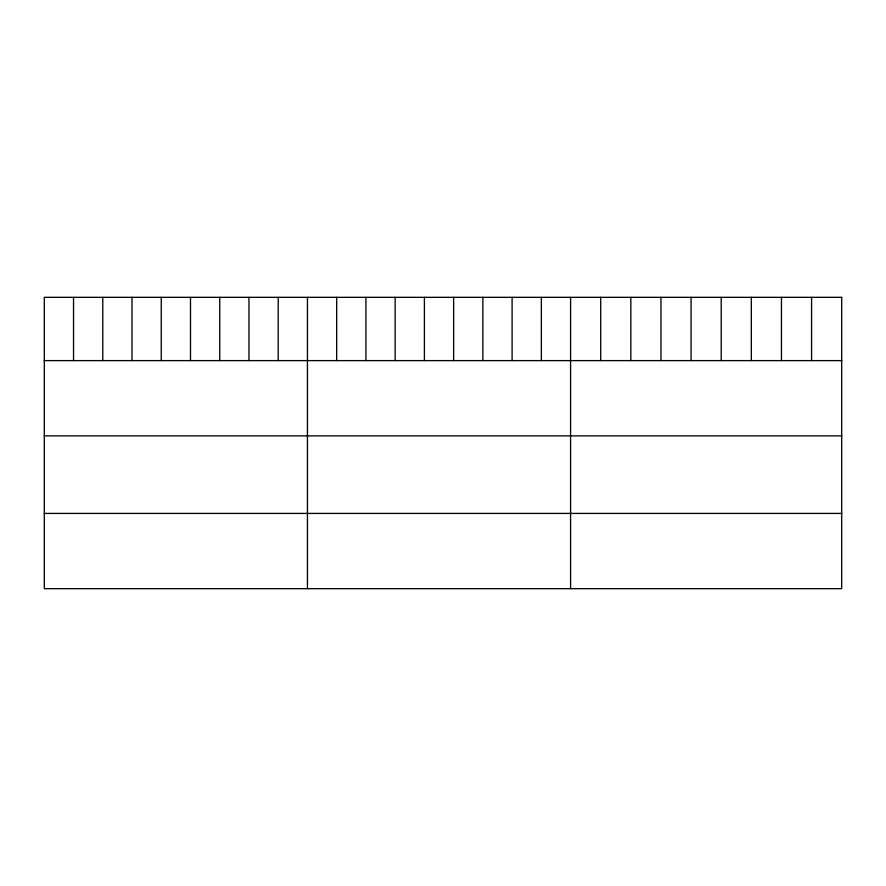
<?xml version="1.0" encoding="UTF-8"?>
<svg xmlns="http://www.w3.org/2000/svg" width="886" height="886" viewBox="0 0 886 886"><rect width="100%" height="100%" fill="white"/><g stroke="black" fill="none" stroke-linecap="round" stroke-linejoin="round"><path stroke-width="1.33" d="M44.3 360.613L841.7 360.613M44.3 435.868L841.7 435.868M44.3 513.415L841.7 513.415M811.576 297.331L811.576 360.613M781.452 297.331L781.452 360.613M751.328 297.331L751.328 360.613M721.204 297.331L721.204 360.613M691.08 297.331L691.08 360.613M660.956 297.331L660.956 360.613M630.832 297.331L630.832 360.613M600.708 297.331L600.708 360.613M570.584 297.331L570.584 588.669M541.346 297.331L541.346 360.613M512.108 297.331L512.108 360.613M482.87 297.331L482.87 360.613M453.632 297.331L453.632 360.613M424.394 297.331L424.394 360.613M395.156 297.331L395.156 360.613M365.918 297.331L365.918 360.613M336.68 297.331L336.68 360.613M307.442 297.331L307.442 588.669M278.204 297.331L278.204 360.613M248.966 297.331L248.966 360.613M219.728 297.331L219.728 360.613M190.49 297.331L190.49 360.613M161.252 297.331L161.252 360.613M132.014 297.331L132.014 360.613M102.776 297.331L102.776 360.613M73.538 297.331L73.538 360.613M841.7 297.331L44.3 297.331L44.3 588.669L841.7 588.669L841.7 297.331"/></g></svg>
